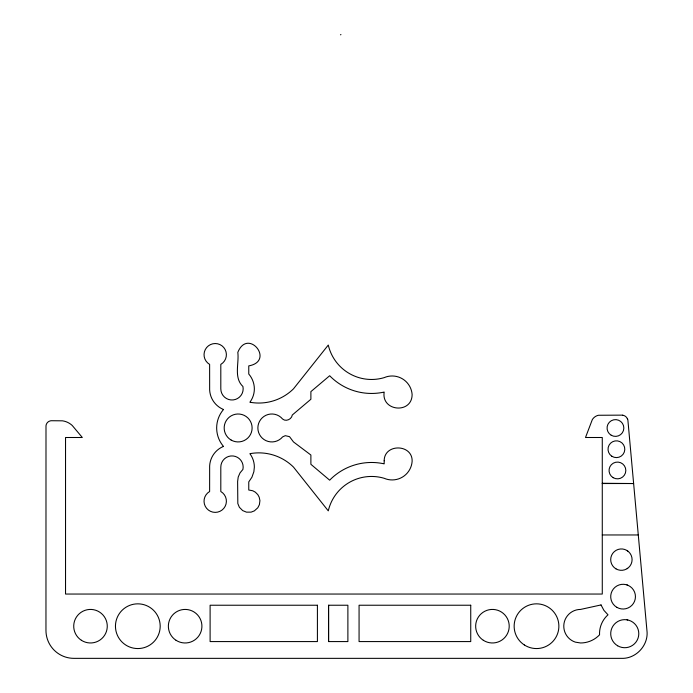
<?xml version="1.0" encoding="UTF-8"?>
<svg xmlns="http://www.w3.org/2000/svg" width="693" height="693" viewBox="0 0 693 693"><rect width="100%" height="100%" fill="white"/><g stroke="black" fill="none" stroke-linecap="round" stroke-linejoin="round"><path stroke-width="1.04" d="M627.165 568.641L627.624 568.329M340.445 34.78L340.956 34.65M602.278 483.532L633.627 483.532L602.278 483.272M602.278 534.961L638.288 534.961M328.569 605.232L347.886 605.232L347.886 641.579L328.569 641.579L328.569 605.232L328.595 641.579M622.712 415.202L622.565 415.185A5.735 5.735 0 0 0 621.829 415.142L598.579 415.263A8.125 8.125 0 0 0 597.92 415.41L597.756 415.462A8.818 8.818 0 0 0 597.253 415.618L597.089 415.679A9.563 9.563 0 0 0 592.636 419.144L592.541 419.282A7.874 7.874 0 0 0 592.281 419.707L585.507 437.5L602.278 437.5L602.278 594.048L65.54 594.048L65.54 437.5L82.311 437.5L72.323 425.589A12.907 12.907 0 0 0 71.7 425.017L70.842 424.315A17.975 17.975 0 0 0 62.457 420.824L51.559 420.729A5.587 5.587 0 0 0 50.832 420.781L50.251 420.885A5.587 5.587 0 0 0 45.998 425.736L45.963 630.396A27.954 27.954 0 0 0 73.926 658.35L621.378 658.35C636.096 659.008 648.899 644.984 646.924 630.396L627.945 420.729A5.717 5.717 0 0 0 627.867 420.149L627.832 420.001A5.908 5.908 0 0 0 627.676 419.421L627.33 418.589A6.272 6.272 0 0 0 622.712 415.202M627.044 619.828L627.763 619.966M626.983 584.918L627.589 585.143M627.286 550.701L627.745 551.022M627.33 418.589L627.572 419.144M627.46 418.867A6.072 6.072 0 0 1 627.624 419.282M115.462 625.58L115.462 626.749A22.367 22.367 0 0 0 137.786 648.561A22.367 22.367 0 0 0 160.178 626.827L160.178 625.658A22.367 22.367 0 0 0 137.864 603.837A22.367 22.367 0 0 0 115.462 625.58M384.182 460.776L384.165 463.86L383.515 463.712A58.394 58.394 0 0 0 329.669 480.18L310.888 464.301L310.888 455.024L293.494 441.943L289.535 436.668L285.291 435.672L282.588 436.902A13.981 13.981 0 0 1 262.266 438.141A13.981 13.981 0 0 1 262.266 417.784A13.981 13.981 0 0 1 282.588 419.022C285.871 422.028 291.744 419.265 292.299 414.994L310.888 399.255L310.888 391.623L329.669 375.745A58.394 58.394 0 0 0 383.515 392.212L384.165 392.065C381.141 411.581 412.188 414.215 412.118 394.412A20.036 20.036 0 0 0 384.165 377.642A44.413 44.413 0 0 1 328.283 345.053L293.494 388.825A49.333 49.333 0 0 1 249.878 402.226L250.086 401.957A22.367 22.367 0 0 0 254.357 388.808C254.314 383.42 252.304 378.083 248.761 374.021L248.761 365.887C275.364 361.096 247.834 327.399 237.82 352.382C239.215 363.418 233.567 377.728 242.922 386.486A11.183 11.183 0 0 1 233.16 399.93A11.183 11.183 0 0 1 220.807 388.808L220.807 364.388A11.183 11.183 0 0 0 223.778 347.522A11.183 11.183 0 0 0 206.653 347.522A11.183 11.183 0 0 0 209.624 364.388L209.65 389.986A22.367 22.367 0 0 0 222.886 409.242L223.501 409.502L223.189 409.866A28.37 28.37 0 0 0 216.666 427.65L216.692 429.132A28.37 28.37 0 0 0 222.791 445.573L223.492 446.413L222.886 446.664A22.367 22.367 0 0 0 209.65 465.93L209.624 491.519A11.183 11.183 0 0 0 206.653 508.393A11.183 11.183 0 0 0 223.778 508.393A11.183 11.183 0 0 0 220.807 491.519L220.807 467.099A11.183 11.183 0 0 1 233.16 455.977A11.183 11.183 0 0 1 242.922 469.421L240.029 472.886L238.219 477.009L237.621 481.479L237.82 503.534L239.38 507.293L242.671 510.585L246.439 512.144L251.083 512.144L254.348 510.888L257.805 507.778L259.399 504.66L259.927 500.623L259.199 497.202L257.805 494.629L255.336 492.16L252.772 490.765L248.761 490.02L248.761 481.895L251.914 477.252L253.863 471.751L254.357 467.099A22.367 22.367 0 0 0 250.086 453.95L249.878 453.681A49.342 49.342 0 0 1 293.494 467.099L328.283 510.871A44.413 44.413 0 0 1 384.165 478.283A20.036 20.036 0 0 0 412.118 461.512C412.993 443.944 384.234 443.191 384.182 460.776M601.022 604.937L580.578 609.424A16.771 16.771 0 0 0 575.389 642.151L580.578 642.974A26.152 26.152 0 0 0 599.549 634.823A25.225 25.225 0 0 1 608.004 614.812L603.924 610.368L601.022 604.937M317.411 605.232L210.109 605.232L210.109 641.579L317.411 641.579L317.411 605.232M470.738 605.232L359.069 605.232L359.069 641.579L470.738 641.579L470.738 605.232M611.832 456.245A8.385 8.385 0 0 0 624.783 449.653A8.385 8.385 0 0 0 612.595 441.744A8.385 8.385 0 0 0 611.832 456.245M81.367 640.271A16.771 16.771 0 0 0 107.25 627.078A16.771 16.771 0 0 0 82.883 611.252A16.771 16.771 0 0 0 81.367 640.271M611.191 435.23A8.385 8.385 0 0 0 623.839 428.083A8.385 8.385 0 0 0 611.33 420.703A8.385 8.385 0 0 0 611.191 435.23M524.332 644.958A22.367 22.367 0 0 0 558.844 627.373A22.367 22.367 0 0 0 526.359 606.271A22.367 22.367 0 0 0 524.332 644.958M176.005 640.271A16.771 16.771 0 0 0 201.897 627.078A16.771 16.771 0 0 0 177.529 611.252A16.771 16.771 0 0 0 176.005 640.271M483.307 640.271A16.771 16.771 0 0 0 509.19 627.078A16.771 16.771 0 0 0 484.823 611.252A16.771 16.771 0 0 0 483.307 640.271M613.175 477.685A8.385 8.385 0 0 0 625.822 470.538A8.385 8.385 0 0 0 613.314 463.158A8.385 8.385 0 0 0 613.175 477.685M615.982 568.858A10.698 10.698 0 0 0 632.094 559.71A10.698 10.698 0 0 0 616.112 550.329A10.698 10.698 0 0 0 615.982 568.858M616.813 607.319A12.37 12.37 0 0 0 635.446 596.742A12.37 12.37 0 0 0 616.969 585.897A12.37 12.37 0 0 0 616.813 607.319M617.645 645.789A14.042 14.042 0 0 0 638.79 633.783A14.042 14.042 0 0 0 617.818 621.474A14.042 14.042 0 0 0 617.645 645.789M231.15 440.064A13.981 13.981 0 0 0 252.113 427.962A13.981 13.981 0 0 0 231.15 415.861A13.981 13.981 0 0 0 231.15 440.064"/></g></svg>
